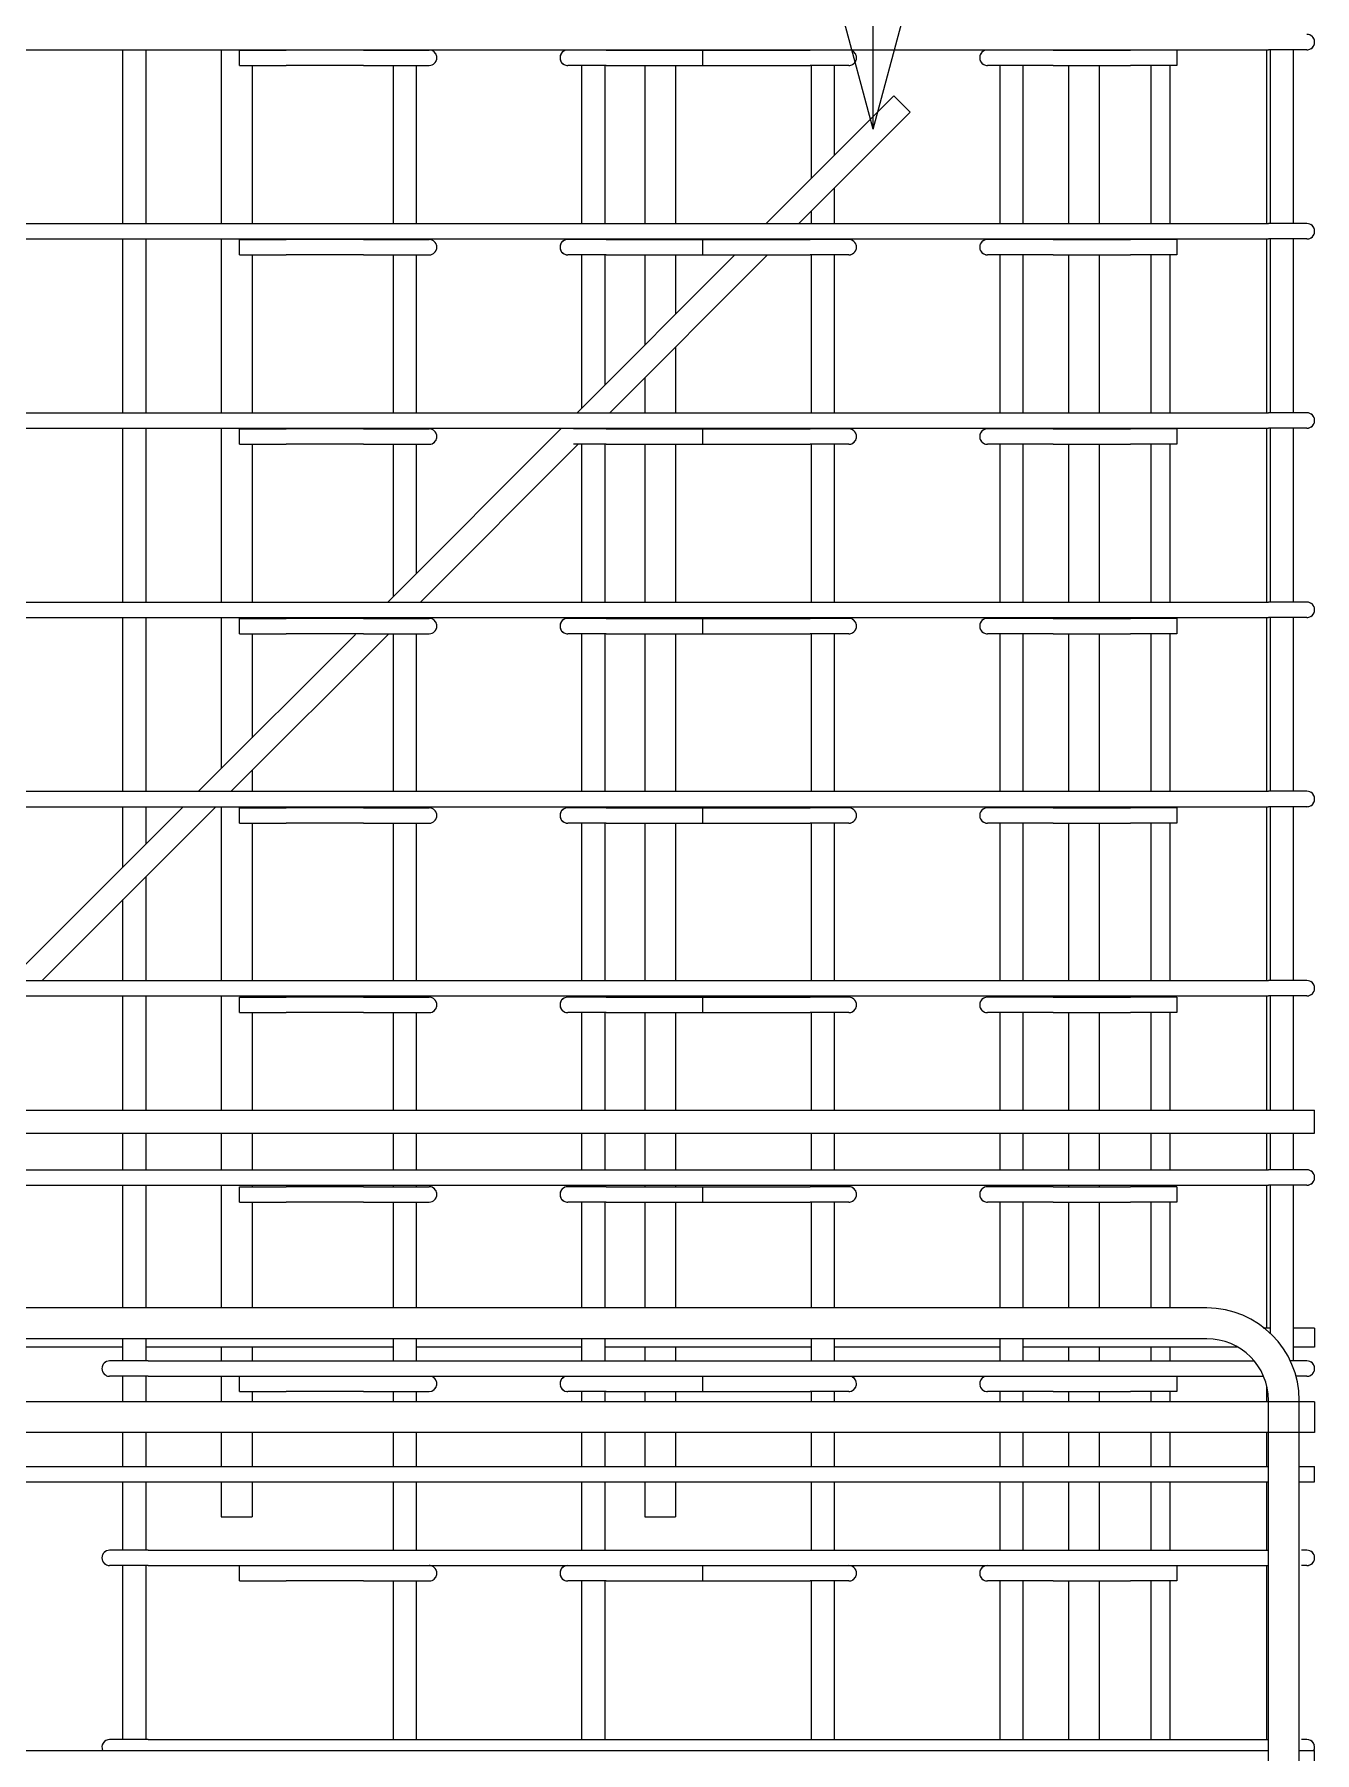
# Model space of a CAD drawing. Header units: millimetres. Extents: x -31655 to -5862, y 2843 to 78926.
# Drawn here: x -27146 to -26480, y 5277 to 6170 of the extents above; entities that cross this region are included whole.
import ezdxf

# ---------------------------------------------------------------- set-up
doc = ezdxf.new("R2010")
doc.units = ezdxf.units.MM
for name, color, linetype, lineweight in [('A-WALL', 113, 'Continuous', 25), ('S-RBAR', 171, 'Continuous', 18), ('S-RBAR-IDEN', 171, 'Continuous', 9)]:
    doc.layers.add(name, color=color, linetype=linetype, lineweight=lineweight)

msp = doc.modelspace()

# ---------------------------------------------------------------- linework, layer by layer
at = {"layer": 'A-WALL'}
for p, q in [((-26505.39395, 6161.75), (-26505.39395, 6071.45204)), ((-26565.39395, 6071.45204), (-26565.39395, 6153.625)), ((-26555.39395, 6071.45204), (-26555.39395, 6153.625)), ((-26505.39395, 6063.45204), (-26505.39395, 5973.15408)), ((-26565.39395, 5973.15408), (-26565.39395, 6055.21552)), ((-26555.39395, 5973.15408), (-26555.39395, 6055.21552)), ((-26505.39395, 5965.15408), (-26505.39395, 5874.85612)), ((-26565.39395, 5874.85612), (-26565.39395, 5956.80603)), ((-26555.39395, 5874.85612), (-26555.39395, 5956.80603)), ((-26505.39395, 5866.59347), (-26505.39395, 5776.55816)), ((-26565.39395, 5776.55816), (-26565.39395, 5858.39655)), ((-26555.39395, 5776.55816), (-26555.39395, 5858.39655)), ((-26565.39395, 5767.98707), (-26565.39395, 5768.55816)), ((-26555.39395, 5767.98707), (-26555.39395, 5768.55816)), ((-26505.39395, 5768.55816), (-26505.39395, 5678.2602)), ((-26565.39395, 5678.2602), (-26565.39395, 5759.98707)), ((-26555.39395, 5678.2602), (-26555.39395, 5759.98707)), ((-26565.39395, 5669.57759), (-26565.39395, 5670.2602)), ((-26555.39395, 5669.57759), (-26555.39395, 5670.2602)), ((-26505.39395, 5670.2602), (-26505.39395, 5611)), ((-26565.39395, 5611), (-26565.39395, 5661.57759)), ((-26555.39395, 5611), (-26555.39395, 5661.57759)), ((-26565.39395, 5579.96224), (-26565.39395, 5599)), ((-26555.39395, 5579.96224), (-26555.39395, 5599)), ((-26505.39395, 5599), (-26505.39395, 5579.96224)), ((-26565.39395, 5571.1681), (-26565.39395, 5571.96224)), ((-26555.39395, 5571.1681), (-26555.39395, 5571.96224)), ((-26505.39395, 5571.96224), (-26505.39395, 5497.75)), ((-26565.39395, 5508.17917), (-26565.39395, 5563.1681)), ((-26555.39395, 5508.17917), (-26555.39395, 5563.1681)), ((-26565.39395, 5480.68239), (-26565.39395, 5487.75)), ((-26555.39395, 5480.68239), (-26555.39395, 5487.75)), ((-26565.39395, 5459.4502), (-26565.39395, 5464.75862)), ((-26555.39395, 5459.4502), (-26555.39395, 5464.75862)), ((-26505.39395, 5467.77492), (-26505.39395, 5459.4502)), ((-26565.39395, 5425.87795), (-26565.39395, 5443.4502)), ((-26555.39395, 5425.87795), (-26555.39395, 5443.4502)), ((-26505.39395, 5443.25461), (-26505.39395, 5425.87795)), ((-26565.39395, 5382.35215), (-26565.39395, 5417.87795)), ((-26555.39395, 5382.35215), (-26555.39395, 5417.87795)), ((-26505.39395, 5417.87795), (-26505.39395, 5382.35215)), ((-26505.39395, 5374.35215), (-26505.39395, 5284.02192)), ((-26565.39395, 5284.02192), (-26565.39395, 5366.34914)), ((-26555.39395, 5284.02192), (-26555.39395, 5366.34914))]:
    msp.add_line(p, q, dxfattribs=at)
at = {"layer": 'S-RBAR'}
for p, q in [((-27220.39395, 6161.75), (-26504.39395, 6161.75)), ((-27099.46501, 6071.45204), (-27099.46501, 6161.75)), ((-27087.46501, 6071.45204), (-27087.46501, 6161.75)), ((-27048.39395, 6161.75), (-27048.39395, 6071.45204)), ((-27038.8828, 6161.625), (-27014.67822, 6161.625)), ((-27038.8828, 6153.625), (-27038.8828, 6161.625)), ((-26974.53608, 6161.625), (-27014.67822, 6161.625)), ((-26974.53608, 6161.625), (-26940.39395, 6161.625)), ((-26848.42868, 6161.625), (-26868.42868, 6161.625)), ((-26848.42868, 6161.625), (-26804.67822, 6161.625)), ((-26804.67822, 6161.625), (-26798.18937, 6161.625)), ((-26798.18937, 6161.625), (-26742.39395, 6161.625)), ((-26798.18937, 6153.625), (-26798.18937, 6161.625)), ((-26722.39395, 6161.625), (-26742.39395, 6161.625)), ((-26616.25181, 6161.625), (-26650.39395, 6161.625)), ((-26616.25181, 6161.625), (-26576.10968, 6161.625)), ((-26551.90509, 6161.625), (-26576.10968, 6161.625)), ((-26551.90509, 6161.625), (-26551.90509, 6153.625)), ((-26484.39395, 6161.75), (-26504.39395, 6161.75)), ((-26503.32288, 6071.45204), (-26503.32288, 6161.75)), ((-26491.32288, 6071.45204), (-26491.32288, 6161.75)), ((-27038.8828, 6153.625), (-27014.67822, 6153.625)), ((-27032.39395, 6153.625), (-27032.39395, 6071.45204)), ((-26974.53608, 6153.625), (-27014.67822, 6153.625)), ((-26974.53608, 6153.625), (-26940.39395, 6153.625)), ((-26958.98659, 6071.45204), (-26958.98659, 6153.625)), ((-26946.98659, 6071.45204), (-26946.98659, 6153.625)), ((-26848.42868, 6153.625), (-26868.42868, 6153.625)), ((-26861.00816, 6071.45204), (-26861.00816, 6153.625)), ((-26849.00816, 6071.45204), (-26849.00816, 6153.625)), ((-26848.42868, 6153.625), (-26804.67822, 6153.625)), ((-26828.39395, 6153.625), (-26828.39395, 6071.45204)), ((-26812.39395, 6153.625), (-26812.39395, 6071.45204)), ((-26804.67822, 6153.625), (-26798.18937, 6153.625)), ((-26798.18937, 6153.625), (-26742.39395, 6153.625)), ((-26722.39395, 6153.625), (-26742.39395, 6153.625)), ((-26741.77973, 6094.95545), (-26741.77973, 6153.625)), ((-26729.77973, 6106.95545), (-26729.77973, 6153.625)), ((-26616.25181, 6153.625), (-26650.39395, 6153.625)), ((-26643.80131, 6071.45204), (-26643.80131, 6153.625)), ((-26631.80131, 6071.45204), (-26631.80131, 6153.625)), ((-26616.25181, 6153.625), (-26576.10968, 6153.625)), ((-26608.26496, 6153.625), (-26608.26496, 6071.45204)), ((-26608.26496, 6153.625), (-26608.26496, 6071.45204)), ((-26592.26496, 6153.625), (-26592.26496, 6071.45204)), ((-26592.26496, 6153.625), (-26592.26496, 6071.45204)), ((-26551.90509, 6153.625), (-26576.10968, 6153.625)), ((-26698.93552, 6137.79966), (-26765.28314, 6071.45204)), ((-26698.93552, 6137.79966), (-26690.45024, 6129.31438)), ((-26690.45024, 6129.31438), (-26748.31258, 6071.45204)), ((-26729.77973, 6071.45204), (-26729.77973, 6089.98489)), ((-27220.39395, 6071.45204), (-26504.39395, 6071.45204)), ((-26741.77973, 6071.45204), (-26741.77973, 6077.98489)), ((-26484.39395, 6071.45204), (-26504.39395, 6071.45204)), ((-27220.39395, 6063.45204), (-26504.39395, 6063.45204)), ((-27099.46501, 5973.15408), (-27099.46501, 6063.45204)), ((-27087.46501, 5973.15408), (-27087.46501, 6063.45204)), ((-27048.39395, 6063.45204), (-27048.39395, 5973.15408)), ((-27038.8828, 6063.21552), (-27014.67822, 6063.21552)), ((-27038.8828, 6055.21552), (-27038.8828, 6063.21552)), ((-26974.53608, 6063.21552), (-27014.67822, 6063.21552)), ((-26974.53608, 6063.21552), (-26940.39395, 6063.21552)), ((-26848.42868, 6063.21552), (-26868.42868, 6063.21552)), ((-26848.42868, 6063.21552), (-26804.67822, 6063.21552)), ((-26804.67822, 6063.21552), (-26798.18937, 6063.21552)), ((-26798.18937, 6063.21552), (-26742.39395, 6063.21552)), ((-26798.18937, 6055.21552), (-26798.18937, 6063.21552)), ((-26722.39395, 6063.21552), (-26742.39395, 6063.21552)), ((-26616.25181, 6063.21552), (-26650.39395, 6063.21552)), ((-26616.25181, 6063.21552), (-26576.10968, 6063.21552)), ((-26551.90509, 6063.21552), (-26576.10968, 6063.21552)), ((-26551.90509, 6063.21552), (-26551.90509, 6055.21552)), ((-26484.39395, 6063.45204), (-26504.39395, 6063.45204)), ((-26503.32288, 5973.15408), (-26503.32288, 6063.45204)), ((-26491.32288, 5973.15408), (-26491.32288, 6063.45204)), ((-27038.8828, 6055.21552), (-27014.67822, 6055.21552)), ((-27032.39395, 6055.21552), (-27032.39395, 5973.15408)), ((-26974.53608, 6055.21552), (-27014.67822, 6055.21552)), ((-26974.53608, 6055.21552), (-26940.39395, 6055.21552)), ((-26958.98659, 5973.15408), (-26958.98659, 6055.21552)), ((-26946.98659, 5973.15408), (-26946.98659, 6055.21552)), ((-26848.42868, 6055.21552), (-26868.42868, 6055.21552)), ((-26781.51967, 6055.21552), (-26863.5811, 5973.15408)), ((-26861.00816, 5975.72702), (-26861.00816, 6055.21552)), ((-26849.00816, 5987.72702), (-26849.00816, 6055.21552)), ((-26848.42868, 6055.21552), (-26804.67822, 6055.21552)), ((-26764.5491, 6055.21552), (-26846.61054, 5973.15408)), ((-26828.39395, 6055.21552), (-26828.39395, 6008.34124)), ((-26812.39395, 6055.21552), (-26812.39395, 6024.34124)), ((-26804.67822, 6055.21552), (-26798.18937, 6055.21552)), ((-26798.18937, 6055.21552), (-26742.39395, 6055.21552)), ((-26722.39395, 6055.21552), (-26742.39395, 6055.21552)), ((-26741.77973, 5973.15408), (-26741.77973, 6055.21552)), ((-26729.77973, 5973.15408), (-26729.77973, 6055.21552)), ((-26616.25181, 6055.21552), (-26650.39395, 6055.21552)), ((-26643.80131, 5973.15408), (-26643.80131, 6055.21552)), ((-26631.80131, 5973.15408), (-26631.80131, 6055.21552)), ((-26616.25181, 6055.21552), (-26576.10968, 6055.21552)), ((-26608.26496, 6055.21552), (-26608.26496, 5973.15408)), ((-26608.26496, 6055.21552), (-26608.26496, 5973.15408)), ((-26592.26496, 6055.21552), (-26592.26496, 5973.15408)), ((-26592.26496, 6055.21552), (-26592.26496, 5973.15408)), ((-26551.90509, 6055.21552), (-26576.10968, 6055.21552)), ((-26812.39395, 6007.37067), (-26812.39395, 5973.15408)), ((-26828.39395, 5991.37067), (-26828.39395, 5973.15408)), ((-27220.39395, 5973.15408), (-26504.39395, 5973.15408)), ((-26484.39395, 5973.15408), (-26504.39395, 5973.15408)), ((-27220.39395, 5965.15408), (-26504.39395, 5965.15408)), ((-27099.46501, 5874.85612), (-27099.46501, 5965.15408)), ((-27087.46501, 5874.85612), (-27087.46501, 5965.15408)), ((-27048.39395, 5965.15408), (-27048.39395, 5874.85612)), ((-27038.8828, 5964.80603), (-27014.67822, 5964.80603)), ((-27038.8828, 5956.80603), (-27038.8828, 5964.80603)), ((-26974.53608, 5964.80603), (-27014.67822, 5964.80603)), ((-26974.53608, 5964.80603), (-26940.39395, 5964.80603)), ((-26871.5811, 5965.15408), (-26961.87906, 5874.85612)), ((-26848.42868, 5964.80603), (-26865.42289, 5964.80603)), ((-26848.42868, 5964.80603), (-26804.67822, 5964.80603)), ((-26804.67822, 5964.80603), (-26798.18937, 5964.80603)), ((-26798.18937, 5964.80603), (-26742.39395, 5964.80603)), ((-26798.18937, 5956.80603), (-26798.18937, 5964.80603)), ((-26722.39395, 5964.80603), (-26742.39395, 5964.80603)), ((-26616.25181, 5964.80603), (-26650.39395, 5964.80603)), ((-26616.25181, 5964.80603), (-26576.10968, 5964.80603)), ((-26551.90509, 5964.80603), (-26576.10968, 5964.80603)), ((-26551.90509, 5964.80603), (-26551.90509, 5956.80603)), ((-26484.39395, 5965.15408), (-26504.39395, 5965.15408)), ((-26503.32288, 5874.85612), (-26503.32288, 5965.15408)), ((-26491.32288, 5874.85612), (-26491.32288, 5965.15408)), ((-27038.8828, 5956.80603), (-27014.67822, 5956.80603)), ((-27032.39395, 5956.80603), (-27032.39395, 5874.85612)), ((-26974.53608, 5956.80603), (-27014.67822, 5956.80603)), ((-26974.53608, 5956.80603), (-26940.39395, 5956.80603)), ((-26958.98659, 5877.7486), (-26958.98659, 5956.80603)), ((-26946.98659, 5889.7486), (-26946.98659, 5956.80603)), ((-26862.95859, 5956.80603), (-26944.9085, 5874.85612)), ((-26848.42868, 5956.80603), (-26865.42289, 5956.80603)), ((-26861.00816, 5874.85612), (-26861.00816, 5956.80603)), ((-26849.00816, 5874.85612), (-26849.00816, 5956.80603)), ((-26848.42868, 5956.80603), (-26804.67822, 5956.80603)), ((-26828.39395, 5956.80603), (-26828.39395, 5874.85612)), ((-26812.39395, 5956.80603), (-26812.39395, 5874.85612)), ((-26804.67822, 5956.80603), (-26798.18937, 5956.80603)), ((-26798.18937, 5956.80603), (-26742.39395, 5956.80603)), ((-26722.39395, 5956.80603), (-26742.39395, 5956.80603)), ((-26741.77973, 5874.85612), (-26741.77973, 5956.80603)), ((-26729.77973, 5874.85612), (-26729.77973, 5956.80603)), ((-26616.25181, 5956.80603), (-26650.39395, 5956.80603)), ((-26643.80131, 5874.85612), (-26643.80131, 5956.80603)), ((-26631.80131, 5874.85612), (-26631.80131, 5956.80603)), ((-26616.25181, 5956.80603), (-26576.10968, 5956.80603)), ((-26608.26496, 5956.80603), (-26608.26496, 5874.85612)), ((-26608.26496, 5956.80603), (-26608.26496, 5874.85612)), ((-26592.26496, 5956.80603), (-26592.26496, 5874.85612)), ((-26592.26496, 5956.80603), (-26592.26496, 5874.85612)), ((-26551.90509, 5956.80603), (-26576.10968, 5956.80603)), ((-27220.39395, 5874.85612), (-26504.39395, 5874.85612)), ((-26484.39395, 5874.85612), (-26504.39395, 5874.85612)), ((-27220.39395, 5866.85612), (-26504.39395, 5866.85612)), ((-27099.46501, 5776.55816), (-27099.46501, 5866.59347)), ((-27087.46501, 5776.55816), (-27087.46501, 5866.59347)), ((-27048.39395, 5866.85612), (-27048.39395, 5788.34124)), ((-27038.8828, 5866.39655), (-27014.67822, 5866.39655)), ((-27038.8828, 5858.39655), (-27038.8828, 5866.39655)), ((-26974.53608, 5866.39655), (-27014.67822, 5866.39655)), ((-26974.53608, 5866.39655), (-26940.39395, 5866.39655)), ((-26848.42868, 5866.39655), (-26868.42868, 5866.39655)), ((-26848.42868, 5866.39655), (-26804.67822, 5866.39655)), ((-26804.67822, 5866.39655), (-26798.18937, 5866.39655)), ((-26798.18937, 5866.39655), (-26742.39395, 5866.39655)), ((-26798.18937, 5858.39655), (-26798.18937, 5866.39655)), ((-26722.39395, 5866.39655), (-26742.39395, 5866.39655)), ((-26616.25181, 5866.39655), (-26650.39395, 5866.39655)), ((-26616.25181, 5866.39655), (-26576.10968, 5866.39655)), ((-26551.90509, 5866.39655), (-26576.10968, 5866.39655)), ((-26551.90509, 5866.39655), (-26551.90509, 5858.39655)), ((-26484.39395, 5866.85612), (-26504.39395, 5866.85612)), ((-26503.32288, 5776.55816), (-26503.32288, 5866.59347)), ((-26491.32288, 5776.55816), (-26491.32288, 5866.59347)), ((-26978.67822, 5858.05696), (-27060.17702, 5776.55816)), ((-26961.36807, 5858.39655), (-27043.20646, 5776.55816)), ((-27038.8828, 5858.39655), (-27014.67822, 5858.39655)), ((-27032.39395, 5858.39655), (-27032.39395, 5804.34124)), ((-26974.53608, 5858.39655), (-27014.67822, 5858.39655)), ((-26974.53608, 5858.39655), (-26940.39395, 5858.39655)), ((-26958.98659, 5776.55816), (-26958.98659, 5858.39655)), ((-26946.98659, 5776.55816), (-26946.98659, 5858.39655)), ((-26848.42868, 5858.39655), (-26868.42868, 5858.39655)), ((-26861.00816, 5776.55816), (-26861.00816, 5858.39655)), ((-26849.00816, 5776.55816), (-26849.00816, 5858.39655)), ((-26848.42868, 5858.39655), (-26804.67822, 5858.39655)), ((-26828.39395, 5858.39655), (-26828.39395, 5776.55816)), ((-26812.39395, 5858.39655), (-26812.39395, 5776.55816)), ((-26804.67822, 5858.39655), (-26798.18937, 5858.39655)), ((-26798.18937, 5858.39655), (-26742.39395, 5858.39655)), ((-26722.39395, 5858.39655), (-26742.39395, 5858.39655)), ((-26741.77973, 5776.55816), (-26741.77973, 5858.39655)), ((-26729.77973, 5776.55816), (-26729.77973, 5858.39655)), ((-26616.25181, 5858.39655), (-26650.39395, 5858.39655)), ((-26643.80131, 5776.55816), (-26643.80131, 5858.39655)), ((-26631.80131, 5776.55816), (-26631.80131, 5858.39655)), ((-26616.25181, 5858.39655), (-26576.10968, 5858.39655)), ((-26608.26496, 5858.39655), (-26608.26496, 5776.55816)), ((-26608.26496, 5858.39655), (-26608.26496, 5776.55816)), ((-26592.26496, 5858.39655), (-26592.26496, 5776.55816)), ((-26592.26496, 5858.39655), (-26592.26496, 5776.55816)), ((-26551.90509, 5858.39655), (-26576.10968, 5858.39655)), ((-27032.39395, 5787.37067), (-27032.39395, 5776.55816)), ((-27220.39395, 5776.55816), (-26504.39395, 5776.55816)), ((-26484.39395, 5776.55816), (-26504.39395, 5776.55816)), ((-27220.39395, 5768.55816), (-26504.39395, 5768.55816)), ((-27068.17702, 5768.55816), (-27158.47498, 5678.2602)), ((-27051.20646, 5768.55816), (-27141.50442, 5678.2602)), ((-27099.46501, 5737.27017), (-27099.46501, 5768.55816)), ((-27087.46501, 5749.27017), (-27087.46501, 5768.55816)), ((-27048.39395, 5768.55816), (-27048.39395, 5678.2602)), ((-27038.8828, 5767.98707), (-27014.67822, 5767.98707)), ((-27038.8828, 5759.98707), (-27038.8828, 5767.98707)), ((-27032.39395, 5768.55816), (-27032.39395, 5767.98707)), ((-26974.53608, 5767.98707), (-27014.67822, 5767.98707)), ((-26974.53608, 5767.98707), (-26940.39395, 5767.98707)), ((-26958.98659, 5767.98707), (-26958.98659, 5768.55816)), ((-26946.98659, 5767.98707), (-26946.98659, 5768.55816)), ((-26848.42868, 5767.98707), (-26868.42868, 5767.98707)), ((-26861.00816, 5767.98707), (-26861.00816, 5768.55816)), ((-26849.00816, 5767.98707), (-26849.00816, 5768.55816)), ((-26848.42868, 5767.98707), (-26804.67822, 5767.98707)), ((-26828.39395, 5768.55816), (-26828.39395, 5767.98707)), ((-26812.39395, 5768.55816), (-26812.39395, 5767.98707)), ((-26804.67822, 5767.98707), (-26798.18937, 5767.98707)), ((-26798.18937, 5767.98707), (-26742.39395, 5767.98707)), ((-26798.18937, 5759.98707), (-26798.18937, 5767.98707)), ((-26722.39395, 5767.98707), (-26742.39395, 5767.98707)), ((-26741.77973, 5767.98707), (-26741.77973, 5768.55816)), ((-26729.77973, 5767.98707), (-26729.77973, 5768.55816)), ((-26616.25181, 5767.98707), (-26650.39395, 5767.98707)), ((-26643.80131, 5767.98707), (-26643.80131, 5768.55816)), ((-26631.80131, 5767.98707), (-26631.80131, 5768.55816)), ((-26616.25181, 5767.98707), (-26576.10968, 5767.98707)), ((-26608.26496, 5768.55816), (-26608.26496, 5767.98707)), ((-26608.26496, 5768.55816), (-26608.26496, 5767.98707)), ((-26592.26496, 5768.55816), (-26592.26496, 5767.98707)), ((-26592.26496, 5768.55816), (-26592.26496, 5767.98707)), ((-26551.90509, 5767.98707), (-26576.10968, 5767.98707)), ((-26551.90509, 5767.98707), (-26551.90509, 5759.98707)), ((-26484.39395, 5768.55816), (-26504.39395, 5768.55816)), ((-26503.32288, 5678.2602), (-26503.32288, 5768.55816)), ((-26491.32288, 5678.2602), (-26491.32288, 5768.55816)), ((-27038.8828, 5759.98707), (-27014.67822, 5759.98707)), ((-27032.39395, 5759.98707), (-27032.39395, 5678.2602)), ((-26974.53608, 5759.98707), (-27014.67822, 5759.98707)), ((-26974.53608, 5759.98707), (-26940.39395, 5759.98707)), ((-26958.98659, 5678.2602), (-26958.98659, 5759.98707)), ((-26946.98659, 5678.2602), (-26946.98659, 5759.98707)), ((-26848.42868, 5759.98707), (-26868.42868, 5759.98707)), ((-26861.00816, 5678.2602), (-26861.00816, 5759.98707)), ((-26849.00816, 5678.2602), (-26849.00816, 5759.98707)), ((-26848.42868, 5759.98707), (-26804.67822, 5759.98707)), ((-26828.39395, 5759.98707), (-26828.39395, 5678.2602)), ((-26812.39395, 5759.98707), (-26812.39395, 5678.2602)), ((-26804.67822, 5759.98707), (-26798.18937, 5759.98707)), ((-26798.18937, 5759.98707), (-26742.39395, 5759.98707)), ((-26722.39395, 5759.98707), (-26742.39395, 5759.98707)), ((-26741.77973, 5678.2602), (-26741.77973, 5759.98707)), ((-26729.77973, 5678.2602), (-26729.77973, 5759.98707)), ((-26616.25181, 5759.98707), (-26650.39395, 5759.98707)), ((-26643.80131, 5678.2602), (-26643.80131, 5759.98707)), ((-26631.80131, 5678.2602), (-26631.80131, 5759.98707)), ((-26616.25181, 5759.98707), (-26576.10968, 5759.98707)), ((-26608.26496, 5759.98707), (-26608.26496, 5678.2602)), ((-26608.26496, 5759.98707), (-26608.26496, 5678.2602)), ((-26592.26496, 5759.98707), (-26592.26496, 5678.2602)), ((-26592.26496, 5759.98707), (-26592.26496, 5678.2602)), ((-26551.90509, 5759.98707), (-26576.10968, 5759.98707)), ((-27087.46501, 5678.2602), (-27087.46501, 5732.29961)), ((-27099.46501, 5678.2602), (-27099.46501, 5720.29961)), ((-27220.39395, 5678.2602), (-26504.39395, 5678.2602)), ((-26484.39395, 5678.2602), (-26504.39395, 5678.2602)), ((-27220.39395, 5670.2602), (-26504.39395, 5670.2602)), ((-27099.46501, 5611), (-27099.46501, 5670.2602)), ((-27087.46501, 5611), (-27087.46501, 5670.2602)), ((-27048.39395, 5670.2602), (-27048.39395, 5611)), ((-27038.8828, 5669.57759), (-27014.67822, 5669.57759)), ((-27038.8828, 5661.57759), (-27038.8828, 5669.57759)), ((-27032.39395, 5670.2602), (-27032.39395, 5669.57759)), ((-26974.53608, 5669.57759), (-27014.67822, 5669.57759)), ((-26974.53608, 5669.57759), (-26940.39395, 5669.57759)), ((-26958.98659, 5669.57759), (-26958.98659, 5670.2602)), ((-26946.98659, 5669.57759), (-26946.98659, 5670.2602)), ((-26848.42868, 5669.57759), (-26868.42868, 5669.57759)), ((-26861.00816, 5669.57759), (-26861.00816, 5670.2602)), ((-26849.00816, 5669.57759), (-26849.00816, 5670.2602)), ((-26848.42868, 5669.57759), (-26804.67822, 5669.57759)), ((-26828.39395, 5670.2602), (-26828.39395, 5669.57759)), ((-26812.39395, 5670.2602), (-26812.39395, 5669.57759)), ((-26804.67822, 5669.57759), (-26798.18937, 5669.57759)), ((-26798.18937, 5669.57759), (-26742.39395, 5669.57759)), ((-26798.18937, 5661.57759), (-26798.18937, 5669.57759)), ((-26722.39395, 5669.57759), (-26742.39395, 5669.57759)), ((-26741.77973, 5669.57759), (-26741.77973, 5670.2602)), ((-26729.77973, 5669.57759), (-26729.77973, 5670.2602)), ((-26616.25181, 5669.57759), (-26650.39395, 5669.57759)), ((-26643.80131, 5669.57759), (-26643.80131, 5670.2602)), ((-26631.80131, 5669.57759), (-26631.80131, 5670.2602)), ((-26616.25181, 5669.57759), (-26576.10968, 5669.57759)), ((-26608.26496, 5670.2602), (-26608.26496, 5669.57759)), ((-26608.26496, 5670.2602), (-26608.26496, 5669.57759)), ((-26592.26496, 5670.2602), (-26592.26496, 5669.57759)), ((-26592.26496, 5670.2602), (-26592.26496, 5669.57759)), ((-26551.90509, 5669.57759), (-26576.10968, 5669.57759)), ((-26551.90509, 5669.57759), (-26551.90509, 5661.57759)), ((-26484.39395, 5670.2602), (-26504.39395, 5670.2602)), ((-26503.32288, 5611), (-26503.32288, 5670.2602)), ((-26491.32288, 5611), (-26491.32288, 5670.2602)), ((-27038.8828, 5661.57759), (-27014.67822, 5661.57759)), ((-27032.39395, 5661.57759), (-27032.39395, 5611)), ((-26974.53608, 5661.57759), (-27014.67822, 5661.57759)), ((-26974.53608, 5661.57759), (-26940.39395, 5661.57759)), ((-26958.98659, 5611), (-26958.98659, 5661.57759)), ((-26946.98659, 5611), (-26946.98659, 5661.57759)), ((-26848.42868, 5661.57759), (-26868.42868, 5661.57759)), ((-26861.00816, 5611), (-26861.00816, 5661.57759)), ((-26849.00816, 5611), (-26849.00816, 5661.57759)), ((-26848.42868, 5661.57759), (-26804.67822, 5661.57759)), ((-26828.39395, 5661.57759), (-26828.39395, 5611)), ((-26812.39395, 5661.57759), (-26812.39395, 5611)), ((-26804.67822, 5661.57759), (-26798.18937, 5661.57759)), ((-26798.18937, 5661.57759), (-26742.39395, 5661.57759)), ((-26722.39395, 5661.57759), (-26742.39395, 5661.57759)), ((-26741.77973, 5611), (-26741.77973, 5661.57759)), ((-26729.77973, 5611), (-26729.77973, 5661.57759)), ((-26616.25181, 5661.57759), (-26650.39395, 5661.57759)), ((-26643.80131, 5611), (-26643.80131, 5661.57759)), ((-26631.80131, 5611), (-26631.80131, 5661.57759)), ((-26616.25181, 5661.57759), (-26576.10968, 5661.57759)), ((-26608.26496, 5661.57759), (-26608.26496, 5611)), ((-26608.26496, 5661.57759), (-26608.26496, 5611)), ((-26592.26496, 5661.57759), (-26592.26496, 5611)), ((-26592.26496, 5661.57759), (-26592.26496, 5611)), ((-26551.90509, 5661.57759), (-26576.10968, 5661.57759)), ((-30420.39395, 5611), (-26480.39395, 5611)), ((-26480.39395, 5599), (-26480.39395, 5611)), ((-30420.39395, 5599), (-26480.39395, 5599)), ((-27099.46501, 5579.96224), (-27099.46501, 5599)), ((-27087.46501, 5579.96224), (-27087.46501, 5599)), ((-27048.39395, 5599), (-27048.39395, 5579.96224)), ((-27032.39395, 5599), (-27032.39395, 5579.96224)), ((-26958.98659, 5579.96224), (-26958.98659, 5599)), ((-26946.98659, 5579.96224), (-26946.98659, 5599)), ((-26861.00816, 5579.96224), (-26861.00816, 5599)), ((-26849.00816, 5579.96224), (-26849.00816, 5599)), ((-26828.39395, 5599), (-26828.39395, 5579.96224)), ((-26812.39395, 5599), (-26812.39395, 5579.96224)), ((-26741.77973, 5579.96224), (-26741.77973, 5599)), ((-26729.77973, 5579.96224), (-26729.77973, 5599)), ((-26643.80131, 5579.96224), (-26643.80131, 5599)), ((-26631.80131, 5579.96224), (-26631.80131, 5599)), ((-26608.26496, 5599), (-26608.26496, 5579.96224)), ((-26608.26496, 5599), (-26608.26496, 5579.96224)), ((-26592.26496, 5599), (-26592.26496, 5579.96224)), ((-26592.26496, 5599), (-26592.26496, 5579.96224)), ((-26503.32288, 5579.96224), (-26503.32288, 5599)), ((-26491.32288, 5579.96224), (-26491.32288, 5599)), ((-27220.39395, 5579.96224), (-26504.39395, 5579.96224)), ((-26484.39395, 5579.96224), (-26504.39395, 5579.96224)), ((-27220.39395, 5571.96224), (-26504.39395, 5571.96224)), ((-27099.46501, 5508.17917), (-27099.46501, 5571.96224)), ((-27087.46501, 5508.17917), (-27087.46501, 5571.96224)), ((-27048.39395, 5571.96224), (-27048.39395, 5508.17917)), ((-27038.8828, 5571.1681), (-27014.67822, 5571.1681)), ((-27038.8828, 5563.1681), (-27038.8828, 5571.1681)), ((-27032.39395, 5571.96224), (-27032.39395, 5571.1681)), ((-26974.53608, 5571.1681), (-27014.67822, 5571.1681)), ((-26974.53608, 5571.1681), (-26940.39395, 5571.1681)), ((-26958.98659, 5571.1681), (-26958.98659, 5571.96224)), ((-26946.98659, 5571.1681), (-26946.98659, 5571.96224)), ((-26848.42868, 5571.1681), (-26868.42868, 5571.1681)), ((-26861.00816, 5571.1681), (-26861.00816, 5571.96224)), ((-26849.00816, 5571.1681), (-26849.00816, 5571.96224)), ((-26848.42868, 5571.1681), (-26804.67822, 5571.1681)), ((-26828.39395, 5571.96224), (-26828.39395, 5571.1681)), ((-26812.39395, 5571.96224), (-26812.39395, 5571.1681)), ((-26804.67822, 5571.1681), (-26798.18937, 5571.1681)), ((-26798.18937, 5571.1681), (-26742.39395, 5571.1681)), ((-26798.18937, 5563.1681), (-26798.18937, 5571.1681)), ((-26722.39395, 5571.1681), (-26742.39395, 5571.1681)), ((-26741.77973, 5571.1681), (-26741.77973, 5571.96224)), ((-26729.77973, 5571.1681), (-26729.77973, 5571.96224)), ((-26616.25181, 5571.1681), (-26650.39395, 5571.1681)), ((-26643.80131, 5571.1681), (-26643.80131, 5571.96224)), ((-26631.80131, 5571.1681), (-26631.80131, 5571.96224)), ((-26616.25181, 5571.1681), (-26576.10968, 5571.1681)), ((-26608.26496, 5571.96224), (-26608.26496, 5571.1681)), ((-26608.26496, 5571.96224), (-26608.26496, 5571.1681)), ((-26592.26496, 5571.96224), (-26592.26496, 5571.1681)), ((-26592.26496, 5571.96224), (-26592.26496, 5571.1681)), ((-26551.90509, 5571.1681), (-26576.10968, 5571.1681)), ((-26551.90509, 5571.1681), (-26551.90509, 5563.1681)), ((-26484.39395, 5571.96224), (-26504.39395, 5571.96224)), ((-26503.32288, 5494.78791), (-26503.32288, 5571.96224)), ((-26491.32288, 5480.68239), (-26491.32288, 5571.96224)), ((-27038.8828, 5563.1681), (-27014.67822, 5563.1681)), ((-27032.39395, 5563.1681), (-27032.39395, 5508.17917)), ((-26974.53608, 5563.1681), (-27014.67822, 5563.1681)), ((-26974.53608, 5563.1681), (-26940.39395, 5563.1681)), ((-26958.98659, 5508.17917), (-26958.98659, 5563.1681)), ((-26946.98659, 5508.17917), (-26946.98659, 5563.1681)), ((-26848.42868, 5563.1681), (-26868.42868, 5563.1681)), ((-26861.00816, 5508.17917), (-26861.00816, 5563.1681)), ((-26849.00816, 5508.17917), (-26849.00816, 5563.1681)), ((-26848.42868, 5563.1681), (-26804.67822, 5563.1681)), ((-26828.39395, 5563.1681), (-26828.39395, 5508.17917)), ((-26812.39395, 5563.1681), (-26812.39395, 5508.17917)), ((-26804.67822, 5563.1681), (-26798.18937, 5563.1681)), ((-26798.18937, 5563.1681), (-26742.39395, 5563.1681)), ((-26722.39395, 5563.1681), (-26742.39395, 5563.1681)), ((-26741.77973, 5508.17917), (-26741.77973, 5563.1681)), ((-26729.77973, 5508.17917), (-26729.77973, 5563.1681)), ((-26616.25181, 5563.1681), (-26650.39395, 5563.1681)), ((-26643.80131, 5508.17917), (-26643.80131, 5563.1681)), ((-26631.80131, 5508.17917), (-26631.80131, 5563.1681)), ((-26616.25181, 5563.1681), (-26576.10968, 5563.1681)), ((-26608.26496, 5563.1681), (-26608.26496, 5508.17917)), ((-26608.26496, 5563.1681), (-26608.26496, 5508.17917)), ((-26592.26496, 5563.1681), (-26592.26496, 5508.17917)), ((-26592.26496, 5563.1681), (-26592.26496, 5508.17917)), ((-26551.90509, 5563.1681), (-26576.10968, 5563.1681)), ((-26536.39395, 5508.17917), (-30364.39395, 5508.17917)), ((-26536.39395, 5492.17917), (-30364.39395, 5492.17917)), ((-27099.46501, 5480.68239), (-27099.46501, 5492.17917)), ((-27087.46501, 5480.68239), (-27087.46501, 5492.17917)), ((-26958.98659, 5480.68239), (-26958.98659, 5492.17917)), ((-26946.98659, 5480.68239), (-26946.98659, 5492.17917)), ((-26861.00816, 5480.68239), (-26861.00816, 5492.17917)), ((-26849.00816, 5480.68239), (-26849.00816, 5492.17917)), ((-26741.77973, 5480.68239), (-26741.77973, 5492.17917)), ((-26729.77973, 5480.68239), (-26729.77973, 5492.17917)), ((-26643.80131, 5480.68239), (-26643.80131, 5492.17917)), ((-26631.80131, 5480.68239), (-26631.80131, 5492.17917)), ((-26503.32288, 5497.75), (-26507.18315, 5497.75)), ((-26480.39395, 5497.75), (-26491.32288, 5497.75)), ((-26480.39395, 5497.75), (-26480.39395, 5487.75)), ((-27099.46501, 5487.75), (-27172.55782, 5487.75)), ((-27086.39395, 5480.68239), (-27106.39395, 5480.68239)), ((-27086.39395, 5480.68239), (-27106.39395, 5480.68239)), ((-26958.98659, 5487.75), (-27087.46501, 5487.75)), ((-27086.39395, 5480.68239), (-26512.13658, 5480.68239)), ((-27048.39395, 5487.75), (-27048.39395, 5480.68239)), ((-27032.39395, 5487.75), (-27032.39395, 5480.68239)), ((-26861.00816, 5487.75), (-26946.98659, 5487.75)), ((-26741.77973, 5487.75), (-26849.00816, 5487.75)), ((-26828.39395, 5487.75), (-26828.39395, 5480.68239)), ((-26812.39395, 5487.75), (-26812.39395, 5480.68239)), ((-26643.80131, 5487.75), (-26729.77973, 5487.75)), ((-26520.20892, 5487.75), (-26631.80131, 5487.75)), ((-26608.26496, 5487.75), (-26608.26496, 5480.68239)), ((-26608.26496, 5487.75), (-26608.26496, 5480.68239)), ((-26592.26496, 5487.75), (-26592.26496, 5480.68239)), ((-26592.26496, 5487.75), (-26592.26496, 5480.68239)), ((-26484.39395, 5480.68239), (-26492.90587, 5480.68239)), ((-26480.39395, 5487.75), (-26491.32288, 5487.75)), ((-27100.53608, 5472.68239), (-27106.39395, 5472.68239)), ((-27100.53608, 5472.68239), (-27106.39395, 5472.68239)), ((-27086.39395, 5472.68239), (-27100.53608, 5472.68239)), ((-27099.46501, 5459.4502), (-27099.46501, 5472.68239)), ((-27087.46501, 5459.4502), (-27087.46501, 5472.68239)), ((-27086.39395, 5472.68239), (-26804.67822, 5472.68239)), ((-27048.39395, 5472.68239), (-27048.39395, 5459.4502)), ((-27038.8828, 5464.75862), (-27038.8828, 5472.68239)), ((-26848.42868, 5472.75862), (-26804.67822, 5472.75862)), ((-26804.67822, 5472.75862), (-26798.18937, 5472.75862)), ((-26798.18937, 5472.75862), (-26742.39395, 5472.75862)), ((-26798.18937, 5464.75862), (-26798.18937, 5472.75862)), ((-26798.18937, 5472.68239), (-26507.23272, 5472.68239)), ((-26551.90509, 5472.68239), (-26551.90509, 5464.75862)), ((-26484.39395, 5472.68239), (-26489.89765, 5472.68239)), ((-27038.8828, 5464.75862), (-27014.67822, 5464.75862)), ((-27032.39395, 5464.75862), (-27032.39395, 5459.4502)), ((-26974.53608, 5464.75862), (-27014.67822, 5464.75862)), ((-26974.53608, 5464.75862), (-26940.39395, 5464.75862)), ((-26958.98659, 5459.4502), (-26958.98659, 5464.75862)), ((-26946.98659, 5459.4502), (-26946.98659, 5464.75862)), ((-26848.42868, 5464.75862), (-26868.42868, 5464.75862)), ((-26861.00816, 5459.4502), (-26861.00816, 5464.75862)), ((-26849.00816, 5459.4502), (-26849.00816, 5464.75862)), ((-26848.42868, 5464.75862), (-26804.67822, 5464.75862)), ((-26828.39395, 5464.75862), (-26828.39395, 5459.4502)), ((-26812.39395, 5464.75862), (-26812.39395, 5459.4502)), ((-26804.67822, 5464.75862), (-26798.18937, 5464.75862)), ((-26798.18937, 5464.75862), (-26742.39395, 5464.75862)), ((-26722.39395, 5464.75862), (-26742.39395, 5464.75862)), ((-26741.77973, 5459.4502), (-26741.77973, 5464.75862)), ((-26729.77973, 5459.4502), (-26729.77973, 5464.75862)), ((-26616.25181, 5464.75862), (-26650.39395, 5464.75862)), ((-26643.80131, 5459.4502), (-26643.80131, 5464.75862)), ((-26631.80131, 5459.4502), (-26631.80131, 5464.75862)), ((-26616.25181, 5464.75862), (-26576.10968, 5464.75862)), ((-26608.26496, 5464.75862), (-26608.26496, 5459.4502)), ((-26608.26496, 5464.75862), (-26608.26496, 5459.4502)), ((-26592.26496, 5464.75862), (-26592.26496, 5459.4502)), ((-26592.26496, 5464.75862), (-26592.26496, 5459.4502)), ((-26551.90509, 5464.75862), (-26576.10968, 5464.75862)), ((-26480.39395, 5459.4502), (-30420.39395, 5459.4502)), ((-26504.39395, 4696.9502), (-26504.39395, 5460.17917)), ((-26488.39395, 4696.9502), (-26488.39395, 5460.17917)), ((-26480.39395, 5459.4502), (-26480.39395, 5443.4502)), ((-26480.39395, 5443.4502), (-30420.39395, 5443.4502)), ((-27099.46501, 5425.87795), (-27099.46501, 5443.25461)), ((-27087.46501, 5425.87795), (-27087.46501, 5443.25461)), ((-27048.39395, 5443.4502), (-27048.39395, 5425.87795)), ((-27032.39395, 5443.4502), (-27032.39395, 5425.87795)), ((-26958.98659, 5425.87795), (-26958.98659, 5443.4502)), ((-26946.98659, 5425.87795), (-26946.98659, 5443.4502)), ((-26861.00816, 5425.87795), (-26861.00816, 5443.25461)), ((-26849.00816, 5425.87795), (-26849.00816, 5443.25461)), ((-26828.39395, 5443.25461), (-26828.39395, 5425.87795)), ((-26812.39395, 5443.4502), (-26812.39395, 5425.87795)), ((-26741.77973, 5425.87795), (-26741.77973, 5443.25461)), ((-26729.77973, 5425.87795), (-26729.77973, 5443.25461)), ((-26643.80131, 5425.87795), (-26643.80131, 5443.25461)), ((-26631.80131, 5425.87795), (-26631.80131, 5443.25461)), ((-26608.26496, 5443.4502), (-26608.26496, 5425.87795)), ((-26608.26496, 5443.4502), (-26608.26496, 5425.87795)), ((-26592.26496, 5443.4502), (-26592.26496, 5425.87795)), ((-26592.26496, 5443.4502), (-26592.26496, 5425.87795)), ((-30396.39395, 5425.87795), (-26504.39395, 5425.87795)), ((-30396.39395, 5417.87795), (-26504.39395, 5417.87795)), ((-27099.46501, 5382.35215), (-27099.46501, 5417.87795)), ((-27087.46501, 5382.35215), (-27087.46501, 5417.87795)), ((-27048.39395, 5417.87795), (-27048.39395, 5399.75)), ((-27032.39395, 5417.87795), (-27032.39395, 5399.75)), ((-26958.98659, 5382.35215), (-26958.98659, 5417.87795)), ((-26946.98659, 5382.35215), (-26946.98659, 5417.87795)), ((-26861.00816, 5382.35215), (-26861.00816, 5417.87795)), ((-26849.00816, 5382.35215), (-26849.00816, 5417.87795)), ((-26828.39395, 5417.87795), (-26828.39395, 5399.75)), ((-26812.39395, 5417.87795), (-26812.39395, 5399.75)), ((-26741.77973, 5382.35215), (-26741.77973, 5417.87795)), ((-26729.77973, 5382.35215), (-26729.77973, 5417.87795)), ((-26643.80131, 5382.35215), (-26643.80131, 5417.87795)), ((-26631.80131, 5382.35215), (-26631.80131, 5417.87795)), ((-26608.26496, 5417.87795), (-26608.26496, 5382.35215)), ((-26608.26496, 5417.87795), (-26608.26496, 5382.35215)), ((-26592.26496, 5417.87795), (-26592.26496, 5382.35215)), ((-26592.26496, 5417.87795), (-26592.26496, 5382.35215)), ((-26488.39395, 5425.87795), (-26480.39395, 5425.87795)), ((-26488.39395, 5417.87795), (-26480.39395, 5417.87795)), ((-26480.39395, 5417.87795), (-26480.39395, 5425.87795)), ((-27048.39395, 5399.75), (-27032.39395, 5399.75)), ((-26828.39395, 5399.75), (-26812.39395, 5399.75)), ((-27086.39395, 5382.35215), (-27106.39395, 5382.35215)), ((-27086.39395, 5382.35215), (-27106.39395, 5382.35215)), ((-27086.39395, 5382.35215), (-26504.39395, 5382.35215)), ((-26484.39395, 5382.35215), (-26487.20188, 5382.35215)), ((-27100.53608, 5374.35215), (-27106.39395, 5374.35215)), ((-27100.53608, 5374.35215), (-27106.39395, 5374.35215)), ((-27086.39395, 5374.35215), (-27100.53608, 5374.35215)), ((-27099.46501, 5284.02192), (-27099.46501, 5374.35215)), ((-27087.46501, 5284.02192), (-27087.46501, 5374.35215)), ((-27086.39395, 5374.35215), (-26804.67822, 5374.35215)), ((-27038.8828, 5366.34914), (-27038.8828, 5374.34914)), ((-26848.42868, 5374.34914), (-26804.67822, 5374.34914)), ((-26804.67822, 5374.34914), (-26798.18937, 5374.34914)), ((-26798.18937, 5374.35215), (-26504.39395, 5374.35215)), ((-26798.18937, 5374.34914), (-26742.39395, 5374.34914)), ((-26798.18937, 5366.34914), (-26798.18937, 5374.34914)), ((-26551.90509, 5374.34914), (-26551.90509, 5366.34914)), ((-26484.39395, 5374.35215), (-26487.20188, 5374.35215)), ((-27038.8828, 5366.34914), (-27014.67822, 5366.34914)), ((-26974.53608, 5366.34914), (-27014.67822, 5366.34914)), ((-26974.53608, 5366.34914), (-26940.39395, 5366.34914)), ((-26958.98659, 5284.02192), (-26958.98659, 5366.34914)), ((-26946.98659, 5284.02192), (-26946.98659, 5366.34914)), ((-26848.42868, 5366.34914), (-26868.42868, 5366.34914)), ((-26861.00816, 5284.02192), (-26861.00816, 5366.28391)), ((-26849.00816, 5284.02192), (-26849.00816, 5366.28391)), ((-26848.42868, 5366.34914), (-26804.67822, 5366.34914)), ((-26804.67822, 5366.34914), (-26798.18937, 5366.34914)), ((-26798.18937, 5366.34914), (-26742.39395, 5366.34914)), ((-26722.39395, 5366.34914), (-26742.39395, 5366.34914)), ((-26741.77973, 5284.02192), (-26741.77973, 5366.28391)), ((-26729.77973, 5284.02192), (-26729.77973, 5366.28391)), ((-26616.25181, 5366.34914), (-26650.39395, 5366.34914)), ((-26643.80131, 5284.02192), (-26643.80131, 5366.28391)), ((-26631.80131, 5284.02192), (-26631.80131, 5366.28391)), ((-26616.25181, 5366.34914), (-26576.10968, 5366.34914)), ((-26608.26496, 5366.34914), (-26608.26496, 5284.02192)), ((-26608.26496, 5366.34914), (-26608.26496, 5284.02192)), ((-26592.26496, 5366.34914), (-26592.26496, 5284.02192)), ((-26592.26496, 5366.34914), (-26592.26496, 5284.02192)), ((-26551.90509, 5366.34914), (-26576.10968, 5366.34914)), ((-27086.39395, 5284.02192), (-27106.39395, 5284.02192)), ((-27086.39395, 5284.02192), (-27106.39395, 5284.02192)), ((-27086.39395, 5284.02192), (-26504.39395, 5284.02192)), ((-26484.39395, 5284.02192), (-26487.20188, 5284.02192)), ((-30396.39395, 5278.3652), (-26504.39395, 5278.3652)), ((-26488.39395, 5278.3652), (-26480.39395, 5278.3652)), ((-26480.39395, 5270.3652), (-26480.39395, 5278.3652))]:
    msp.add_line(p, q, dxfattribs=at)
for centre, radius, start, end in [((-26484.39395, 6165.75), 4, 270, 90), ((-26484.39395, 6165.75), 4, 15, 60), ((-26940.39395, 6157.625), 4, 75, 90), ((-26940.39395, 6157.625), 4, 270, 90), ((-26940.39395, 6157.625), 4, 15, 60), ((-26868.42868, 6157.625), 4, 90, 270), ((-26868.42868, 6157.625), 4, 120, 165), ((-26868.39395, 6157.625), 4, 120, 165), ((-26722.39395, 6157.625), 4, 270, 90), ((-26722.39395, 6157.625), 4, 15, 60), ((-26650.39395, 6157.625), 4, 90, 270), ((-26650.39395, 6157.625), 4, 120, 165), ((-26484.39395, 6165.75), 4, 270, 285), ((-26484.39395, 6165.75), 4, 300, 345), ((-26940.39395, 6157.625), 4, 300, 345), ((-26868.42868, 6157.625), 4, 195, 240), ((-26868.39395, 6157.625), 4, 195, 240), ((-26868.42868, 6157.625), 4, 255, 270), ((-26868.39395, 6157.625), 4, 255, 270), ((-26722.39395, 6157.625), 4, 270, 285), ((-26722.39395, 6157.625), 4, 300, 345), ((-26650.39395, 6157.625), 4, 195, 240), ((-26650.39395, 6157.625), 4, 255, 270), ((-26484.39395, 6067.45204), 4, 270, 90), ((-26484.39395, 6067.45204), 4, 15, 60), ((-26940.39395, 6059.21552), 4, 75, 90), ((-26940.39395, 6059.21552), 4, 270, 90), ((-26940.39395, 6059.21552), 4, 15, 60), ((-26868.42868, 6059.21552), 4, 90, 270), ((-26868.42868, 6059.21552), 4, 120, 165), ((-26868.39395, 6059.21552), 4, 120, 165), ((-26722.39395, 6059.21552), 4, 270, 90), ((-26722.39395, 6059.21552), 4, 15, 60), ((-26650.39395, 6059.21552), 4, 90, 270), ((-26650.39395, 6059.21552), 4, 120, 165), ((-26484.39395, 6067.45204), 4, 270, 285), ((-26484.39395, 6067.45204), 4, 300, 345), ((-26940.39395, 6059.21552), 4, 300, 345), ((-26868.42868, 6059.21552), 4, 195, 240), ((-26868.39395, 6059.21552), 4, 195, 240), ((-26868.42868, 6059.21552), 4, 255, 270), ((-26868.39395, 6059.21552), 4, 255, 270), ((-26722.39395, 6059.21552), 4, 270, 285), ((-26722.39395, 6059.21552), 4, 300, 345), ((-26650.39395, 6059.21552), 4, 195, 240), ((-26650.39395, 6059.21552), 4, 255, 270), ((-26484.39395, 5969.15408), 4, 270, 90), ((-26484.39395, 5969.15408), 4, 15, 60), ((-26940.39395, 5960.80603), 4, 75, 90), ((-26940.39395, 5960.80603), 4, 270, 90), ((-26940.39395, 5960.80603), 4, 15, 60), ((-26722.39395, 5960.80603), 4, 270, 90), ((-26722.39395, 5960.80603), 4, 15, 60), ((-26650.39395, 5960.80603), 4, 90, 270), ((-26650.39395, 5960.80603), 4, 120, 165), ((-26484.39395, 5969.15408), 4, 270, 285), ((-26484.39395, 5969.15408), 4, 300, 345), ((-26940.39395, 5960.80603), 4, 300, 345), ((-26722.39395, 5960.80603), 4, 270, 285), ((-26722.39395, 5960.80603), 4, 300, 345), ((-26650.39395, 5960.80603), 4, 195, 240), ((-26650.39395, 5960.80603), 4, 255, 270), ((-26484.39395, 5870.85612), 4, 270, 90), ((-26484.39395, 5870.85612), 4, 15, 60), ((-26940.39395, 5862.39655), 4, 75, 90), ((-26940.39395, 5862.39655), 4, 270, 90), ((-26940.39395, 5862.39655), 4, 15, 60), ((-26868.42868, 5862.39655), 4, 90, 270), ((-26868.42868, 5862.39655), 4, 120, 165), ((-26868.39395, 5862.39655), 4, 120, 165), ((-26722.39395, 5862.39655), 4, 270, 90), ((-26722.39395, 5862.39655), 4, 15, 60), ((-26650.39395, 5862.39655), 4, 90, 270), ((-26650.39395, 5862.39655), 4, 120, 165), ((-26484.39395, 5870.85612), 4, 270, 285), ((-26484.39395, 5870.85612), 4, 300, 345), ((-26940.39395, 5862.39655), 4, 300, 345), ((-26868.42868, 5862.39655), 4, 195, 240), ((-26868.39395, 5862.39655), 4, 195, 240), ((-26868.42868, 5862.39655), 4, 255, 270), ((-26868.39395, 5862.39655), 4, 255, 270), ((-26722.39395, 5862.39655), 4, 270, 285), ((-26722.39395, 5862.39655), 4, 300, 345), ((-26650.39395, 5862.39655), 4, 195, 240), ((-26650.39395, 5862.39655), 4, 255, 270), ((-26484.39395, 5772.55816), 4, 270, 90), ((-26484.39395, 5772.55816), 4, 15, 60), ((-26940.39395, 5763.98707), 4, 75, 90), ((-26940.39395, 5763.98707), 4, 270, 90), ((-26940.39395, 5763.98707), 4, 15, 60), ((-26868.42868, 5763.98707), 4, 90, 270), ((-26868.42868, 5763.98707), 4, 120, 165), ((-26868.39395, 5763.98707), 4, 120, 165), ((-26722.39395, 5763.98707), 4, 270, 90), ((-26722.39395, 5763.98707), 4, 15, 60), ((-26650.39395, 5763.98707), 4, 90, 270), ((-26650.39395, 5763.98707), 4, 120, 165), ((-26484.39395, 5772.55816), 4, 270, 285), ((-26484.39395, 5772.55816), 4, 300, 345), ((-26940.39395, 5763.98707), 4, 300, 345), ((-26868.42868, 5763.98707), 4, 195, 240), ((-26868.39395, 5763.98707), 4, 195, 240), ((-26868.42868, 5763.98707), 4, 255, 270), ((-26868.39395, 5763.98707), 4, 255, 270), ((-26722.39395, 5763.98707), 4, 270, 285), ((-26722.39395, 5763.98707), 4, 300, 345), ((-26650.39395, 5763.98707), 4, 195, 240), ((-26650.39395, 5763.98707), 4, 255, 270), ((-26484.39395, 5674.2602), 4, 270, 90), ((-26484.39395, 5674.2602), 4, 15, 60), ((-26940.39395, 5665.57759), 4, 75, 90), ((-26940.39395, 5665.57759), 4, 270, 90), ((-26940.39395, 5665.57759), 4, 15, 60), ((-26868.42868, 5665.57759), 4, 90, 270), ((-26868.42868, 5665.57759), 4, 120, 165), ((-26868.39395, 5665.57759), 4, 120, 165), ((-26722.39395, 5665.57759), 4, 270, 90), ((-26722.39395, 5665.57759), 4, 15, 60), ((-26650.39395, 5665.57759), 4, 90, 270), ((-26650.39395, 5665.57759), 4, 120, 165), ((-26484.39395, 5674.2602), 4, 270, 285), ((-26484.39395, 5674.2602), 4, 300, 345), ((-26940.39395, 5665.57759), 4, 300, 345), ((-26868.42868, 5665.57759), 4, 195, 240), ((-26868.39395, 5665.57759), 4, 195, 240), ((-26868.42868, 5665.57759), 4, 255, 270), ((-26868.39395, 5665.57759), 4, 255, 270), ((-26722.39395, 5665.57759), 4, 270, 285), ((-26722.39395, 5665.57759), 4, 300, 345), ((-26650.39395, 5665.57759), 4, 195, 240), ((-26650.39395, 5665.57759), 4, 255, 270), ((-26484.39395, 5575.96224), 4, 270, 90), ((-26484.39395, 5575.96224), 4, 15, 60), ((-26940.39395, 5567.1681), 4, 75, 90), ((-26940.39395, 5567.1681), 4, 270, 90), ((-26940.39395, 5567.1681), 4, 15, 60), ((-26868.42868, 5567.1681), 4, 90, 270), ((-26868.42868, 5567.1681), 4, 120, 165), ((-26868.39395, 5567.1681), 4, 120, 165), ((-26722.39395, 5567.1681), 4, 270, 90), ((-26722.39395, 5567.1681), 4, 15, 60), ((-26650.39395, 5567.1681), 4, 90, 270), ((-26650.39395, 5567.1681), 4, 120, 165), ((-26484.39395, 5575.96224), 4, 270, 285), ((-26484.39395, 5575.96224), 4, 300, 345), ((-26940.39395, 5567.1681), 4, 300, 345), ((-26868.42868, 5567.1681), 4, 195, 240), ((-26868.39395, 5567.1681), 4, 195, 240), ((-26868.42868, 5567.1681), 4, 255, 270), ((-26868.39395, 5567.1681), 4, 255, 270), ((-26722.39395, 5567.1681), 4, 270, 285), ((-26722.39395, 5567.1681), 4, 300, 345), ((-26650.39395, 5567.1681), 4, 195, 240), ((-26650.39395, 5567.1681), 4, 255, 270), ((-26536.39395, 5460.17917), 48, 0, 90), ((-26536.39395, 5460.17917), 32, 0, 90), ((-27106.39395, 5476.68239), 4, 90, 270), ((-27106.39395, 5476.68239), 4, 90, 270), ((-26484.39395, 5476.68239), 4, 270, 90), ((-27106.39395, 5476.68239), 4, 120, 165), ((-27106.39395, 5476.68239), 4, 195, 240), ((-27106.39395, 5476.68239), 4, 255, 270), ((-26940.39395, 5468.75862), 4, 270, 75), ((-26940.39395, 5468.75862), 4, 15, 60), ((-26868.42868, 5468.75862), 4, 105, 270), ((-26868.42868, 5468.75862), 4, 120, 165), ((-26868.39395, 5468.75862), 4, 120, 165), ((-26722.39395, 5468.75862), 4, 270, 75), ((-26722.39395, 5468.75862), 4, 15, 60), ((-26650.39395, 5468.75862), 4, 105, 270), ((-26650.39395, 5468.75862), 4, 120, 165), ((-26484.39395, 5476.68239), 4, 270, 285), ((-26484.39395, 5476.68239), 4, 15, 60), ((-26484.39395, 5476.68239), 4, 300, 345), ((-26940.39395, 5468.75862), 4, 300, 345), ((-26868.42868, 5468.75862), 4, 195, 240), ((-26868.39395, 5468.75862), 4, 195, 240), ((-26868.42868, 5468.75862), 4, 255, 270), ((-26868.39395, 5468.75862), 4, 255, 270), ((-26722.39395, 5468.75862), 4, 270, 285), ((-26722.39395, 5468.75862), 4, 300, 345), ((-26650.39395, 5468.75862), 4, 195, 240), ((-26650.39395, 5468.75862), 4, 255, 270), ((-27106.39395, 5378.35215), 4, 90, 270), ((-27106.39395, 5378.35215), 4, 90, 270), ((-26484.39395, 5378.35215), 4, 270, 90), ((-27106.39395, 5378.35215), 4, 120, 165), ((-27106.39395, 5378.35215), 4, 195, 240), ((-27106.39395, 5378.35215), 4, 255, 270), ((-26940.39395, 5370.34914), 4, 75, 90), ((-26940.39395, 5370.34914), 4, 270, 90), ((-26940.39395, 5370.34914), 4, 15, 60), ((-26868.42868, 5370.34914), 4, 90, 270), ((-26868.42868, 5370.34914), 4, 120, 165), ((-26868.39395, 5370.34914), 4, 120, 165), ((-26722.39395, 5370.34914), 4, 270, 90), ((-26722.39395, 5370.34914), 4, 15, 60), ((-26650.39395, 5370.34914), 4, 90, 270), ((-26650.39395, 5370.34914), 4, 120, 165), ((-26484.39395, 5378.35215), 4, 270, 285), ((-26484.39395, 5378.35215), 4, 15, 60), ((-26484.39395, 5378.35215), 4, 300, 345), ((-26940.39395, 5370.34914), 4, 300, 345), ((-26868.42868, 5370.34914), 4, 195, 240), ((-26868.39395, 5370.34914), 4, 195, 240), ((-26868.42868, 5370.34914), 4, 255, 270), ((-26868.39395, 5370.34914), 4, 255, 270), ((-26722.39395, 5370.34914), 4, 270, 285), ((-26722.39395, 5370.34914), 4, 300, 345), ((-26650.39395, 5370.34914), 4, 195, 240), ((-26650.39395, 5370.34914), 4, 255, 270), ((-27106.39395, 5280.02192), 4, 90, 204.66245335), ((-27106.39395, 5280.02192), 4, 90, 204.66245335), ((-26484.39395, 5280.02192), 4, 335.33754665, 90), ((-27106.39395, 5280.02192), 4, 120, 165), ((-27106.39395, 5280.02192), 4, 195, 204.66245335), ((-26484.39395, 5280.02192), 4, 15, 60), ((-26484.39395, 5280.02192), 4, 335.33754665, 345)]:
    msp.add_arc(centre, radius, start, end, dxfattribs=at)
at = {"layer": 'S-RBAR-IDEN'}
for q in [(-26709.71562, 6499.84537), (-26725.79257, 6180.43017), (-26693.63867, 6180.43017)]:
    msp.add_line((-26709.71562, 6120.43017), q, dxfattribs=at)

doc.saveas('drawing.dxf')
